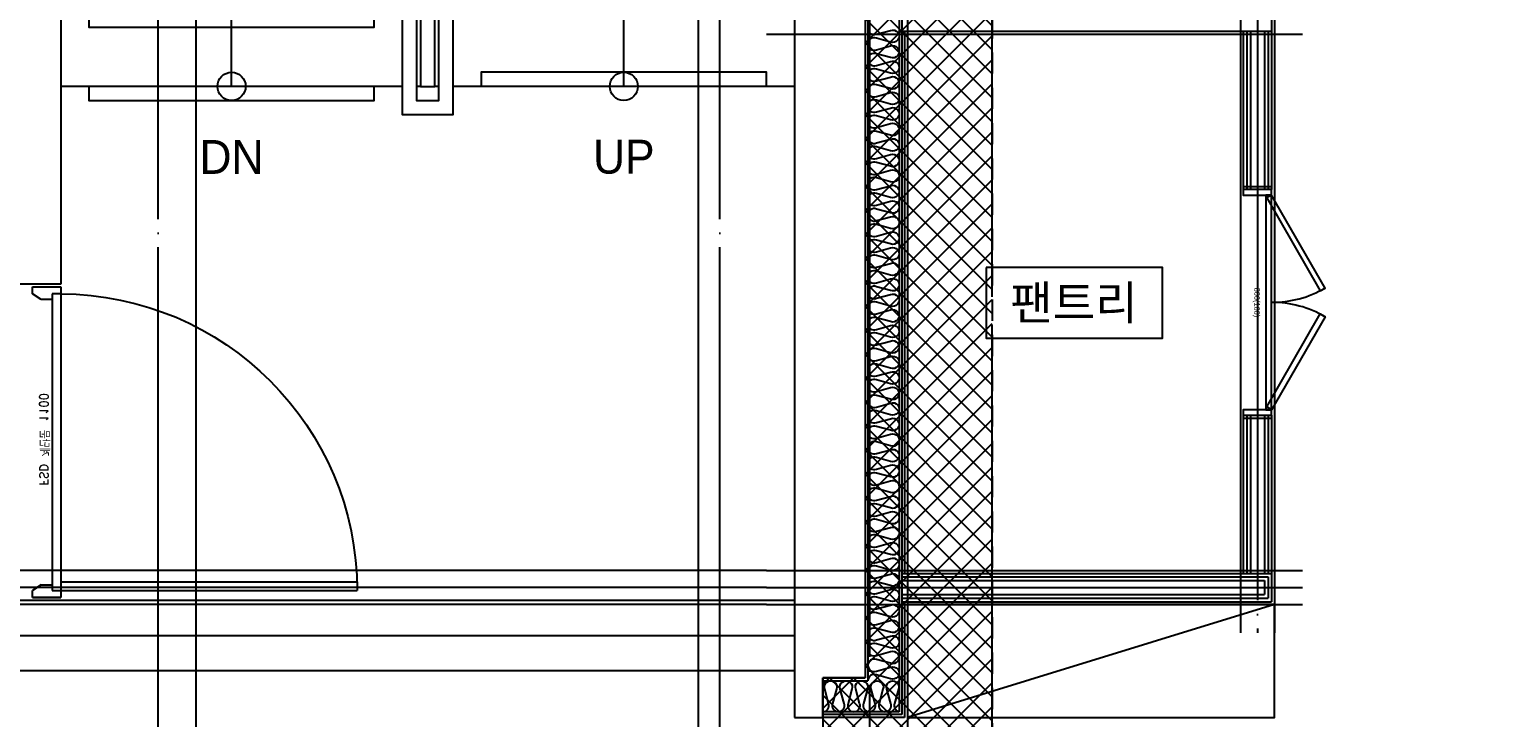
# Model space of a CAD drawing. Header units: millimetres. Extents: x -24416 to 92204, y -190080 to 23760.
# Drawn here: x 6457 to 11683, y -9857 to -7421 of the extents above; entities that cross this region are included whole.
import ezdxf
from ezdxf.enums import TextEntityAlignment as Align
from ezdxf.xclip import XClip

# ---------------------------------------------------------------- set-up
doc = ezdxf.new("R2010")
doc.units = ezdxf.units.MM
doc.header["$LTSCALE"] = 50
doc.header["$XCLIPFRAME"] = 0
for name, pattern in [('AUDIT_D_220706163347-0', [0]), ('CEN', [62, 60, -1, 0, -1]), ('HID', [2.5, 1.5, -1])]:
    doc.linetypes.add(name, pattern=pattern)
for name, color, linetype, plot in [('AA-CEN', 1, 'CEN', False), ('AA-XXXX-MC', 153, 'AUDIT_D_220706163347-0', False), ('Def-PrintX', 147, 'Continuous', False), ('MC', 135, 'Continuous', False), ('X - 단위세대$0$0_임시', 134, 'Continuous', False)]:
    doc.layers.add(name, color=color, linetype=linetype, plot=plot)
for name, color, linetype in [('AA-단열-바닥-욕실', 30, 'Continuous'), ('CEN_CON', 1, 'CEN'), ('CEN_WALL', 12, 'CEN'), ('CONC', 2, 'Continuous'), ('dan1', 7, 'HID'), ('DOOR', 4, 'Continuous'), ('FUR', 4, 'Continuous'), ('HAT', 9, 'Continuous'), ('INS', 252, 'Continuous'), ('ROM', 7, 'AUDIT_D_220706163347-0'), ('STAIR', 4, 'Continuous'), ('WAL_DRY', 7, 'Continuous'), ('논슬립', 251, 'Continuous'), ('실명', 3, 'AUDIT_D_220706163347-0'), ('실명박스', 7, 'AUDIT_D_220706163347-0')]:
    doc.layers.add(name, color=color, linetype=linetype)
doc.styles.add('HAUD01', font='Dotum.ttf')
doc.styles.add('HAUD02', font='Dotum.ttf', dxfattribs={"width": 0.8})
doc.styles.get("Standard").update_dxf_attribs({"font": 'txt', "bigfont": 'whgtxt.shx'})

# ---------------------------------------------------------------- blocks, each defined once
blk = doc.blocks.new('DOOR-800(100)')
at = {"layer": 'DOOR'}
for points in [[(359.1, 272.7), (349.1, 290), (20, 100), (30, 82.7)], [(440.9, 272.7), (450.9, 290), (780, 100), (770, 82.7)], [(20, 100), (0, 100), (0, 0), (20, 0)], [(780, 80), (780, 100), (20, 100), (20, 80)], [(800, 100), (780, 100), (780, 0), (800, 0)]]:
    blk.add_lwpolyline(points, close=True, dxfattribs=at)
for centre, start, end in [((20, 100), 0, 30), ((780, 100), 150, 180)]:
    blk.add_arc(centre, 380, start, end, dxfattribs=at)
at = {"layer": 'X - 단위세대$0$0_임시'}
for p, q in [((-10, 0), (-10, 100)), ((810, 0), (810, 100))]:
    blk.add_line(p, q, dxfattribs=at)
at = {"layer": 'X - 단위세대$0$0_임시', "style": 'HAUD02'}
blk.add_text('800(100)', height=20, dxfattribs=at).set_placement((400.3, 46.2), align=Align.MIDDLE)
blk = doc.blocks.new('U-76B(기본)', base_point=(218292.1, 9215.4))
at = {"layer": 'CEN_CON'}
blk.add_line((216802.1, 17230.4), (211582.1, 17230.4), dxfattribs=at)
at = {"layer": 'CEN_WALL'}
for p, q in [((214047.1, 17595.4), (214047.1, 15695.4)), ((217002.1, 15855.4), (213887.1, 15855.4))]:
    blk.add_line(p, q, dxfattribs=at)
at = {"layer": 'CONC'}
for p, q in [((218942.1, 17495.4), (213587.1, 17495.4)), ((213587.1, 17495.4), (213587.1, 17395.4)), ((213587.1, 17395.4), (213727.1, 17395.4)), ((213727.1, 17395.4), (213727.1, 17245.4)), ((218955.1, 17245.4), (213727.1, 17245.4))]:
    blk.add_line(p, q, dxfattribs=at)
at = {"layer": 'dan1'}
blk.add_line((218942.1, 16795.4), (211977.1, 16795.4), dxfattribs=at)
at = {"layer": 'FUR'}
blk.add_lwpolyline([(213987.1, 15795.4), (213987.1, 17095.4), (213587.1, 17095.4), (213587.1, 15795.4), (213987.1, 15795.4), (213587.1, 17095.4)], dxfattribs=at)
at = {"layer": 'INS'}
for p, q in [((213607.1, 17125.4), (213607.1, 17395.4)), ((213717.1, 17395.4), (213717.1, 17235.4)), ((218942.1, 17235.4), (213717.1, 17235.4)), ((218942.1, 17125.4), (213607.1, 17125.4))]:
    blk.add_line(p, q, dxfattribs=at)
for points in [[(213607.1, 17395.4, 0.524856), (213636.9, 17374.8), (213687.3, 17388.5, -1.449198), (213687.3, 17347.3), (213636.9, 17361, 0.524856), (213607.1, 17340.4, 0.524856), (213636.9, 17319.8), (213687.3, 17333.5, -1.449198), (213687.3, 17292.3), (213636.9, 17306, 0.524856), (213607.1, 17285.4, 0.524856), (213636.9, 17264.8), (213687.3, 17278.5, -1.449198), (213687.3, 17237.3), (213636.9, 17251, 0.524856), (213607.1, 17230.4, 0.524856), (213636.9, 17209.8), (213687.3, 17223.5, -1.449198), (213687.3, 17182.3), (213636.9, 17196, 0.524856), (213607.1, 17175.4, 0.524856), (213636.9, 17154.8), (213687.3, 17168.5, -1.449198), (213687.3, 17127.3), (213636.9, 17141, 0.453818), (213607.7, 17125.4, 0.453818)], [(216027.1, 17235.4, 0.524856), (216006.5, 17205.6), (216020.2, 17155.2, -1.449198), (215979, 17155.2), (215992.7, 17205.6, 0.524856), (215972.1, 17235.4, 0.524856), (215951.5, 17205.6), (215965.2, 17155.2, -1.449198), (215924, 17155.2), (215937.7, 17205.6, 0.524856), (215917.1, 17235.4, 0.524856), (215896.5, 17205.6), (215910.2, 17155.2, -1.449198), (215869, 17155.2), (215882.7, 17205.6, 0.524856), (215862.1, 17235.4, 0.524856), (215841.5, 17205.6), (215855.2, 17155.2, -1.449198), (215814, 17155.2), (215827.7, 17205.6, 0.524856), (215807.1, 17235.4, 0.524856), (215786.5, 17205.6), (215800.2, 17155.2, -1.449198), (215759, 17155.2), (215772.7, 17205.6, 0.524856), (215752.1, 17235.4, 0.524856), (215731.5, 17205.6), (215745.2, 17155.2, -1.449198), (215704, 17155.2), (215717.7, 17205.6, 0.524856), (215697.1, 17235.4, 0.524856), (215676.5, 17205.6), (215690.2, 17155.2, -1.449198), (215649, 17155.2), (215662.7, 17205.6, 0.524856), (215642.1, 17235.4, 0.524856), (215621.5, 17205.6), (215635.2, 17155.2, -1.449198), (215594, 17155.2), (215607.7, 17205.6, 0.524856), (215587.1, 17235.4, 0.524856), (215566.5, 17205.6), (215580.2, 17155.2, -1.449198), (215539, 17155.2), (215552.7, 17205.6, 0.524856), (215532.1, 17235.4, 0.524856), (215511.5, 17205.6), (215525.2, 17155.2, -1.449198), (215484, 17155.2), (215497.7, 17205.6, 0.524856), (215477.1, 17235.4, 0.524856), (215456.5, 17205.6), (215470.2, 17155.2, -1.449198), (215429, 17155.2), (215442.7, 17205.6, 0.524856), (215422.1, 17235.4, 0.524856), (215401.5, 17205.6), (215415.2, 17155.2, -1.449198), (215374, 17155.2), (215387.7, 17205.6, 0.524856), (215367.1, 17235.4, 0.524856), (215346.5, 17205.6), (215360.2, 17155.2, -1.449198), (215319, 17155.2), (215332.7, 17205.6, 0.524856), (215312.1, 17235.4, 0.524856), (215291.5, 17205.6), (215305.2, 17155.2, -1.449198), (215264, 17155.2), (215277.7, 17205.6, 0.524856), (215257.1, 17235.4, 0.524856), (215236.5, 17205.6), (215250.2, 17155.2, -1.449198), (215209, 17155.2), (215222.7, 17205.6, 0.524856), (215202.1, 17235.4, 0.524856), (215181.5, 17205.6), (215195.2, 17155.2, -1.449198), (215154, 17155.2), (215167.7, 17205.6, 0.524856), (215147.1, 17235.4, 0.524856), (215126.5, 17205.6), (215140.2, 17155.2, -1.449198), (215099, 17155.2), (215112.7, 17205.6, 0.524856), (215092.1, 17235.4, 0.524856), (215071.5, 17205.6), (215085.2, 17155.2, -1.449198), (215044, 17155.2), (215057.7, 17205.6, 0.524856), (215037.1, 17235.4, 0.524856), (215016.5, 17205.6), (215030.2, 17155.2, -1.449198), (214989, 17155.2), (215002.7, 17205.6, 0.524856), (214982.1, 17235.4, 0.524856), (214961.5, 17205.6), (214975.2, 17155.2, -1.449198), (214934, 17155.2), (214947.7, 17205.6, 0.524856), (214927.1, 17235.4, 0.524856), (214906.5, 17205.6), (214920.2, 17155.2, -1.449198), (214879, 17155.2), (214892.7, 17205.6, 0.524856), (214872.1, 17235.4, 0.524856), (214851.5, 17205.6), (214865.2, 17155.2, -1.449198), (214824, 17155.2), (214837.7, 17205.6, 0.524856), (214817.1, 17235.4, 0.524856), (214796.5, 17205.6), (214810.2, 17155.2, -1.449198), (214769, 17155.2), (214782.7, 17205.6, 0.524856), (214762.1, 17235.4, 0.524856), (214741.5, 17205.6), (214755.2, 17155.2, -1.449198), (214714, 17155.2), (214727.7, 17205.6, 0.524856), (214707.1, 17235.4, 0.524856), (214686.5, 17205.6), (214700.2, 17155.2, -1.449198), (214659, 17155.2), (214672.7, 17205.6, 0.524856), (214652.1, 17235.4, 0.524856), (214631.5, 17205.6), (214645.2, 17155.2, -1.449198), (214604, 17155.2), (214617.7, 17205.6, 0.524856), (214597.1, 17235.4, 0.524856), (214576.5, 17205.6), (214590.2, 17155.2, -1.449198), (214549, 17155.2), (214562.7, 17205.6, 0.524856), (214542.1, 17235.4, 0.524856), (214521.5, 17205.6), (214535.2, 17155.2, -1.449198), (214494, 17155.2), (214507.7, 17205.6, 0.524856), (214487.1, 17235.4, 0.524856), (214466.5, 17205.6), (214480.2, 17155.2, -1.449198), (214439, 17155.2), (214452.7, 17205.6, 0.524856), (214432.1, 17235.4, 0.524856), (214411.5, 17205.6), (214425.2, 17155.2, -1.449198), (214384, 17155.2), (214397.7, 17205.6, 0.524856), (214377.1, 17235.4, 0.524856), (214356.5, 17205.6), (214370.2, 17155.2, -1.449198), (214329, 17155.2), (214342.7, 17205.6, 0.524856), (214322.1, 17235.4, 0.524856), (214301.5, 17205.6), (214315.2, 17155.2, -1.449198), (214274, 17155.2), (214287.7, 17205.6, 0.524856), (214267.1, 17235.4, 0.524856), (214246.5, 17205.6), (214260.2, 17155.2, -1.449198), (214219, 17155.2), (214232.7, 17205.6, 0.524856), (214212.1, 17235.4, 0.524856), (214191.5, 17205.6), (214205.2, 17155.2, -1.449198), (214164, 17155.2), (214177.7, 17205.6, 0.524856), (214157.1, 17235.4, 0.524856), (214136.5, 17205.6), (214150.2, 17155.2, -1.449198), (214109, 17155.2), (214122.7, 17205.6, 0.524856), (214102.1, 17235.4, 0.524856), (214081.5, 17205.6), (214095.2, 17155.2, -1.449198), (214054, 17155.2), (214067.7, 17205.6, 0.524856), (214047.1, 17235.4, 0.524856), (214026.5, 17205.6), (214040.2, 17155.2, -1.449198), (213999, 17155.2), (214012.7, 17205.6, 0.524856), (213992.1, 17235.4, 0.524856), (213971.5, 17205.6), (213985.2, 17155.2, -1.449198), (213944, 17155.2), (213957.7, 17205.6, 0.524856), (213937.1, 17235.4, 0.524856), (213916.5, 17205.6), (213930.2, 17155.2, -1.449198), (213889, 17155.2), (213902.7, 17205.6, 0.524856), (213882.1, 17235.4, 0.524856), (213861.5, 17205.6), (213875.2, 17155.2, -1.449198), (213834, 17155.2), (213847.7, 17205.6, 0.524856), (213827.1, 17235.4, 0.524856), (213806.5, 17205.6), (213820.2, 17155.2, -1.449198), (213779, 17155.2), (213792.7, 17205.6, 0.524856), (213772.1, 17235.4, 0.524856), (213751.5, 17205.6), (213765.2, 17155.2, -1.449198), (213724, 17155.2), (213737.7, 17205.6, 0.524856), (213717.1, 17235.4)]]:
    blk.add_lwpolyline(points, format="xyb", dxfattribs=at)
at = {"layer": 'MC'}
for p, q in [((213987.1, 17595.4), (213987.1, 15695.4)), ((214107.1, 17595.4), (214107.1, 15695.4)), ((216007.1, 17595.4), (216007.1, 15695.4)), ((216792.1, 17095.4), (211582.1, 17095.4)), ((216992.1, 15915.4), (213887.1, 15915.4)), ((216992.1, 15795.4), (213887.1, 15795.4))]:
    blk.add_line(p, q, dxfattribs=at)
at = {"layer": 'WAL_DRY'}
for p, q in [((213587.1, 17105.4), (213587.1, 17395.4)), ((213597.1, 17115.4), (213597.1, 17395.4)), ((213997.1, 17105.4), (213587.1, 17105.4)), ((216092.1, 17115.4), (213597.1, 17115.4)), ((213997.1, 17115.4), (213997.1, 15805.4)), ((214009.6, 17115.4), (214009.6, 15817.9)), ((214022.1, 17115.4), (214022.1, 15830.4)), ((214072.1, 17115.4), (214072.1, 15830.4)), ((214084.6, 17115.4), (214084.6, 15817.9)), ((214097.1, 17115.4), (214097.1, 15805.4)), ((216017.1, 17105.4), (214097.1, 17105.4)), ((216017.1, 17115.4), (216017.1, 15805.4)), ((214657.1, 15905.4), (214097.1, 15905.4)), ((214657.1, 15892.9), (214097.1, 15892.9)), ((216017.1, 15905.4), (215457.1, 15905.4)), ((216017.1, 15892.9), (215457.1, 15892.9)), ((214657.1, 15880.4), (214097.1, 15880.4)), ((216017.1, 15880.4), (215457.1, 15880.4)), ((214097.1, 15805.4), (213997.1, 15805.4)), ((214084.6, 15817.9), (214009.6, 15817.9)), ((214072.1, 15830.4), (214022.1, 15830.4)), ((214657.1, 15830.4), (214097.1, 15830.4)), ((214657.1, 15817.9), (214097.1, 15817.9)), ((214657.1, 15805.4), (214097.1, 15805.4)), ((216017.1, 15830.4), (215457.1, 15830.4)), ((216017.1, 15817.9), (215457.1, 15817.9)), ((216017.1, 15805.4), (215457.1, 15805.4)), ((216017.1, 15805.4), (215457.1, 15805.4)), ((216562.1, 15805.4), (216017.1, 15805.4))]:
    blk.add_line(p, q, dxfattribs=at)
at = {"layer": 'DOOR', "rotation": 180}
blk.add_blockref('DOOR-800(100)', (215457.1, 15905.4), dxfattribs=at)
blk = doc.blocks.new('STA-1')
at = {"layer": 'STAIR'}
for p, q in [((-3120, -1210), (-3120, 0)), ((-2860, -1210), (-2860, 0)), ((-2600, -1210), (-2600, 0)), ((-2340, -1210), (-2340, 0)), ((-2080, -1210), (-2080, 0)), ((-1820, -1210), (-1820, 0)), ((-1560, -1210), (-1560, 0)), ((-1300, -1210), (-1300, 0)), ((-3120, -605), (-600, -605)), ((-600, -1995), (-600, -605)), ((-3120, -1275), (-3120, -1260)), ((-3120, -1275), (-3120, -1260)), ((-2860, -1275), (-2860, -1260)), ((-2600, -1275), (-2600, -1260)), ((-2340, -1275), (-2340, -1260)), ((-2080, -1275), (-2080, -1260)), ((-1820, -1275), (-1820, -1260)), ((-1560, -1275), (-1560, -1260)), ((-1300, -1275), (-1300, -1260)), ((-3120, -1340), (-3120, -1325)), ((-3120, -1340), (-3120, -1325)), ((-2860, -1340), (-2860, -1325)), ((-2600, -1340), (-2600, -1325)), ((-2340, -1340), (-2340, -1325)), ((-2080, -1340), (-2080, -1325)), ((-1820, -1340), (-1820, -1325)), ((-1560, -1340), (-1560, -1325)), ((-1300, -1340), (-1300, -1325)), ((-3120, -2600), (-3120, -1390)), ((-2860, -2600), (-2860, -1390)), ((-2600, -2600), (-2600, -1390)), ((-2340, -2600), (-2340, -1390)), ((-2080, -2600), (-2080, -1390)), ((-1820, -2600), (-1820, -1390)), ((-1560, -2600), (-1560, -1390)), ((-1300, -2600), (-1300, -1390)), ((-3120, -1995), (-2080, -1995)), ((-1820, -1995), (-600, -1995))]:
    blk.add_line(p, q, dxfattribs=at)
for points in [[(-1200, -1390), (-1200, -1210), (-3220, -1210), (-3220, -1390)], [(-1250, -1340), (-1250, -1260), (-3170, -1260), (-3170, -1340)], [(-1300, -1325), (-1300, -1275), (-3120, -1275), (-3120, -1325)], [(-2080, -1995), (-2148, -1909.7), (-2148, -1942.1), (-2086.5, -1995), (-2148, -2047.9), (-2148, -2080.3)], [(-1820, -1995), (-1752, -1909.7), (-1752, -1942.1), (-1813.5, -1995), (-1752, -2047.9), (-1752, -2080.3)]]:
    blk.add_lwpolyline(points, close=True, dxfattribs=at)
blk.add_lwpolyline([(-2157.1, -2767.7), (-1956.5, -2019.1), (-1999.9, -2007.5), (-1900.1, -1982.5), (-1943.5, -1970.9), (-1742.9, -1222.3)], dxfattribs=at)
for centre in [(-3120, -605), (-3120, -1995)]:
    blk.add_circle(centre, 50, dxfattribs=at)
at = {"layer": '논슬립'}
for points in [[(-3120, -100), (-3170, -100), (-3170, -1110), (-3120, -1110)], [(-2860, -100), (-2910, -100), (-2910, -1110), (-2860, -1110)], [(-2600, -100), (-2650, -100), (-2650, -1110), (-2600, -1110)], [(-2340, -100), (-2390, -100), (-2390, -1110), (-2340, -1110)], [(-2080, -100), (-2130, -100), (-2130, -1110), (-2080, -1110)], [(-1820, -100), (-1870, -100), (-1870, -1110), (-1820, -1110)], [(-1560, -100), (-1610, -100), (-1610, -1110), (-1560, -1110)], [(-1300, -100), (-1350, -100), (-1350, -1110), (-1300, -1110)], [(-3120, -2500), (-3070, -2500), (-3070, -1490), (-3120, -1490)], [(-2860, -2500), (-2810, -2500), (-2810, -1490), (-2860, -1490)], [(-2600, -2500), (-2550, -2500), (-2550, -1490), (-2600, -1490)], [(-2340, -2500), (-2290, -2500), (-2290, -1490), (-2340, -1490)], [(-2080, -2500), (-2030, -2500), (-2030, -1490), (-2080, -1490)], [(-1820, -2500), (-1770, -2500), (-1770, -1490), (-1820, -1490)], [(-1560, -2500), (-1510, -2500), (-1510, -1490), (-1560, -1490)], [(-1300, -2500), (-1250, -2500), (-1250, -1490), (-1300, -1490)]]:
    blk.add_lwpolyline(points, dxfattribs=at)
blk = doc.blocks.new('FSD 계단문 1100')
at = {"layer": 'DOOR'}
for p, q in [((25, 100), (25, 1150)), ((0, 100), (0, 0)), ((25, 100), (0, 100)), ((0, 0), (0, 100)), ((55, 100), (25, 100)), ((25, 70), (25, 100)), ((45, 70), (25, 70)), ((45, 30), (45, 70)), ((1075, 70), (1055, 70)), ((1055, 70), (1055, 30)), ((1100, 100), (1075, 100)), ((1075, 100), (1075, 70)), ((1100, 0), (1100, 100)), ((0, 0), (25, 0)), ((45, 30), (25, 0)), ((1055, 30), (1075, 0)), ((1075, 0), (1100, 0))]:
    blk.add_line(p, q, dxfattribs=at)
at = {"layer": 'DOOR', "color": 8}
for p, q in [((1055, 70), (45, 70)), ((1075, 100), (55, 100))]:
    blk.add_line(p, q, dxfattribs=at)
at = {"layer": 'DOOR'}
blk.add_lwpolyline([(55, 100), (55, 1150), (25, 1150)], dxfattribs=at)
at = {"layer": 'DOOR', "color": 8}
blk.add_arc((23.3, 98.3), 1051.7, 0.0932, 89.9068, dxfattribs=at)
at = {"layer": 'Def-PrintX'}
blk.add_text('FSD 계단문 1100', height=30, dxfattribs=at).set_placement((560, 43.8), align=Align.MIDDLE)
blk = doc.blocks.new('CO-102-MF', base_point=(243441.5, -43595.4))
at = {"layer": 'CEN_CON'}
blk.add_line((276836.5, -43650.4), (279686.5, -43650.4), dxfattribs=at)
at = {"layer": 'CONC'}
for p, q in [((277086.5, -38585.4), (277086.5, -42405.4)), ((277086.5, -42405.4), (276836.5, -42405.4)), ((276836.5, -43525.4), (279686.5, -43525.4)), ((279686.5, -43775.4), (276836.5, -43775.4))]:
    blk.add_line(p, q, dxfattribs=at)
at = {"rotation": 90}
blk.add_blockref('STA-1', (277086.5, -38585.4), dxfattribs=at)
at = {"layer": 'DOOR', "xscale": -1, "rotation": 270}
blk.add_blockref('FSD 계단문 1100', (276986.5, -43515.4), dxfattribs=at)
blk = doc.blocks.new('A$C415C5DAF')
at = {"layer": 'AA-XXXX-MC'}
for p, q in [((-5438, -29569.2), (-5438, -21882.6)), ((-3658, -29569.2), (-3658, -21882.6)), ((-3418, -27714.2), (-6978.1, -27714.2)), ((-3418, -27834.2), (-6978.1, -27834.2))]:
    blk.add_line(p, q, dxfattribs=at)
at = {"layer": 'CEN_CON'}
for p, q in [((-5573, -29569.2), (-5573, -21882.6)), ((-3583, -29569.2), (-3583, -21882.6)), ((-3418, -27774.2), (-6978.1, -27774.2))]:
    blk.add_line(p, q, dxfattribs=at)
at = {"layer": '실명박스'}
blk.add_lwpolyline([(-2639.5, -26641), (-2639.5, -26891), (-2014.2, -26891), (-2014.2, -26641)], close=True, dxfattribs=at)
at = {"layer": 'ROM', "color": 3, "style": 'HAUD01'}
for s, p in [('DN', (-5313, -26249.2)), ('UP', (-3923, -26249.2))]:
    blk.add_text(s, height=120, dxfattribs=at).set_placement(p, align=Align.MIDDLE)
at = {"layer": '실명', "style": 'HAUD01'}
blk.add_text('팬트리', height=120, dxfattribs=at).set_placement((-2328, -26764.2), align=Align.MIDDLE)
blk = doc.blocks.new('A$C1CAF0AFA')
at = {"layer": 'HAT'}
h = blk.add_hatch(dxfattribs=at)
h.set_pattern_fill('_USER', color=5, scale=60, angle=45, double=1, pattern_type=0)
h.set_pattern_definition([(45, (0, -23760), (-42.4264, 42.4264), []), (135, (0, -23760), (-42.4264, -42.4264), [])])
h.paths.add_polyline_path([(13472.4, -28712.1), (13472.4, -28262.1), (14277.4, -28262.1), (14277.4, -37032.1), (15257.4, -37032.1), (15257.4, -41327.1), (10837.4, -41327.1), (10837.4, -41602.1), (7037.4, -41602.1), (7037.4, -41152.1), (10377.4, -41152.1), (10377.4, -40877.1), (10657.4, -40877.1), (10657.4, -41167.1), (10857.4, -41167.1), (10857.4, -40877.1), (14807.4, -40877.1), (14807.4, -37482.1), (13827.4, -37482.1), (13827.4, -34582.1), (14117.4, -34582.1), (14117.4, -34382.1), (13827.4, -34382.1), (13827.4, -28712.1)])
h.paths.add_polyline_path([(7037.4, -37067.1), (7487.4, -37067.1), (7487.4, -35917.1), (7347.4, -35917.1), (7347.4, -35752.1), (9867.4, -35752.1), (9867.4, -35427.1), (9544.9, -35427.1), (9544.9, -35227.1), (9867.4, -35227.1), (9867.4, -28262.1), (9417.4, -28262.1), (9417.4, -33477.1), (9267.4, -33477.1), (9267.4, -34877.1), (9417.4, -34877.1), (9417.4, -35302.1), (6897.4, -35302.1), (6897.4, -36367.1), (7024.4, -36367.1), (7024.4, -37067.1)])
at = {"layer": 'AA-CEN', "color": 4}
blk.add_lwpolyline([(7037.4, -37067.1), (7487.4, -37067.1), (7487.4, -35917.1), (7347.4, -35917.1), (7347.4, -35752.1), (9867.4, -35752.1), (9867.4, -35427.1), (9544.9, -35427.1), (9544.9, -35227.1), (9867.4, -35227.1), (9867.4, -28262.1), (9417.4, -28262.1), (9417.4, -33477.1), (9267.4, -33477.1), (9267.4, -34877.1), (9417.4, -34877.1), (9417.4, -35302.1), (6897.4, -35302.1), (6897.4, -36367.1), (7024.4, -36367.1), (7024.4, -37067.1)], close=True, dxfattribs=at)

msp = doc.modelspace()

# ---------------------------------------------------------------- block references
ref = msp.add_blockref('CO-102-MF', (-27077.6, -9512.1))
XClip(ref).set_block_clipping_path([(276026.3244563882, -53915.4314148597), (288191.4609298514, -37588.8391314663)])
at = {"rotation": 90}
msp.add_blockref('U-76B(기본)', (17447.4, -5152.1), dxfattribs=at)
at = {"layer": 'AA-단열-바닥-욕실'}
msp.add_blockref('A$C1CAF0AFA', (0, 23760), dxfattribs=at)
at = {"layer": '실명박스'}
msp.add_blockref('A$C415C5DAF', (12485.4, 18377.1), dxfattribs=at)

doc.saveas('drawing.dxf')
